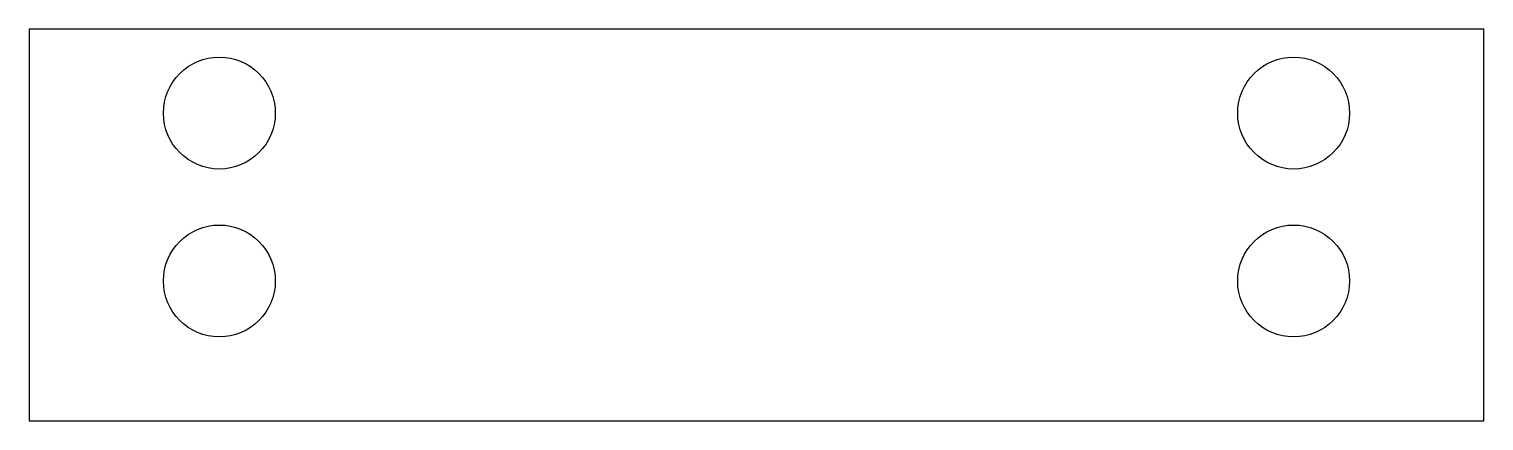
# Model space of a CAD drawing. Header units: inches. Extents: x 0 to 13, y 0 to 3.5.
import ezdxf

# ---------------------------------------------------------------- set-up
doc = ezdxf.new("R2010")
doc.units = ezdxf.units.IN
doc.header["$MEASUREMENT"] = 0
doc.layers.add('CUT', color=7, linetype='Continuous')

msp = doc.modelspace()

# ---------------------------------------------------------------- linework, layer by layer
at = {"layer": 'CUT'}
for p, q in [((13, 3.5), (0, 3.5)), ((0, 3.5), (0, 0)), ((13, 0), (13, 3.5)), ((0, 0), (13, 0))]:
    msp.add_line(p, q, dxfattribs=at)
for centre in [(1.7, 2.75), (11.3, 2.75), (1.7, 1.25), (11.3, 1.25)]:
    msp.add_circle(centre, 0.5, dxfattribs=at)

doc.saveas('drawing.dxf')
